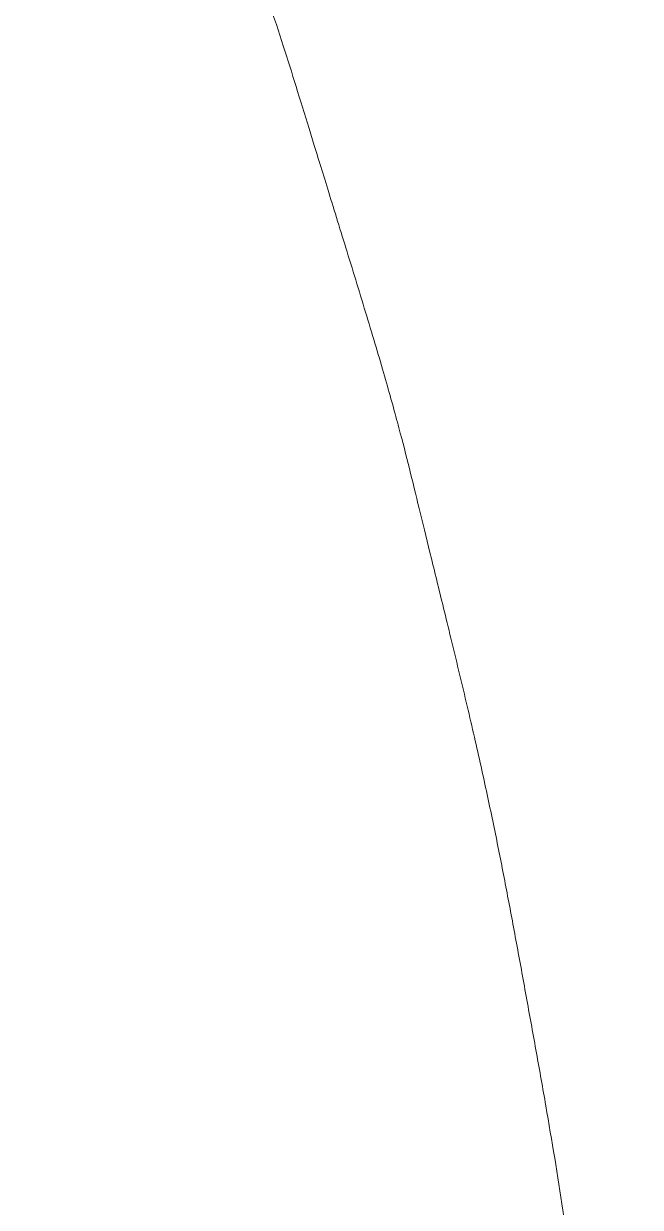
# Model space of a CAD drawing. Header units: metres. Extents: x -1161 to -1080, y 3 to 563.
# Drawn here: x -1133.9932 to -1133.8185, y 542.7472 to 543.0827 of the extents above; entities that cross this region are included whole.
import ezdxf

# ---------------------------------------------------------------- set-up
doc = ezdxf.new("R2010")
doc.units = ezdxf.units.M
doc.layers.add('A-FLOR', color=7, linetype='Continuous', lineweight=50)

msp = doc.modelspace()

# ---------------------------------------------------------------- linework, layer by layer
at = {"layer": 'A-FLOR', "lineweight": 18}
msp.add_open_spline([(-1133.91095, 541.74557), (-1133.91064, 541.74734), (-1133.90939, 541.75453), (-1133.90729, 541.76661), (-1133.9047, 541.78153), (-1133.90215, 541.79618), (-1133.89958, 541.81097), (-1133.89694, 541.82617), (-1133.89433, 541.84122), (-1133.8917, 541.85628), (-1133.8882, 541.87632), (-1133.88382, 541.90138), (-1133.87858, 541.93145), (-1133.87334, 541.96155), (-1133.86808, 541.99169), (-1133.86283, 542.02179), (-1133.85764, 542.05186), (-1133.85251, 542.082), (-1133.84732, 542.11222), (-1133.84328, 542.13671), (-1133.84033, 542.15653), (-1133.83754, 542.17689), (-1133.8349, 542.19797), (-1133.83223, 542.21962), (-1133.82958, 542.24144), (-1133.8265, 542.26919), (-1133.82431, 542.29827), (-1133.82281, 542.32189), (-1133.82171, 542.33956), (-1133.82066, 542.357), (-1133.81976, 542.37432), (-1133.81922, 542.38863), (-1133.81893, 542.40002), (-1133.81877, 542.40844), (-1133.81867, 542.41647), (-1133.81861, 542.42345), (-1133.81857, 542.42973), (-1133.81854, 542.43728), (-1133.81852, 542.44541), (-1133.8185, 542.45208), (-1133.81849, 542.45678), (-1133.81847, 542.46119), (-1133.81846, 542.4659), (-1133.81846, 542.47201), (-1133.81846, 542.47756), (-1133.81845, 542.48428), (-1133.81848, 542.49211), (-1133.81864, 542.50124), (-1133.81896, 542.51151), (-1133.81944, 542.52235), (-1133.81997, 542.53256), (-1133.8205, 542.54224), (-1133.82117, 542.55418), (-1133.82194, 542.56739), (-1133.82262, 542.57912), (-1133.82319, 542.58851), (-1133.82364, 542.59574), (-1133.82416, 542.60355), (-1133.82472, 542.61133), (-1133.82531, 542.61892), (-1133.82616, 542.62889), (-1133.82736, 542.64119), (-1133.82896, 542.65598), (-1133.83071, 542.67099), (-1133.83254, 542.68627), (-1133.83437, 542.70153), (-1133.83685, 542.72167), (-1133.84022, 542.74644), (-1133.84432, 542.771), (-1133.84787, 542.79095), (-1133.8506, 542.80606), (-1133.85339, 542.82138), (-1133.85603, 542.83549), (-1133.85874, 542.84941), (-1133.86176, 542.86401), (-1133.86477, 542.87753), (-1133.86749, 542.88924), (-1133.87038, 542.90142), (-1133.87407, 542.91656), (-1133.87774, 542.93154), (-1133.88079, 542.944), (-1133.88354, 542.9553), (-1133.88632, 542.96635), (-1133.8893, 542.97725), (-1133.89234, 542.98777), (-1133.89579, 542.99933), (-1133.90053, 543.01485), (-1133.90596, 543.03242), (-1133.91042, 543.04687), (-1133.91423, 543.05921), (-1133.91774, 543.07065), (-1133.92147, 543.08228), (-1133.92582, 543.09497), (-1133.93105, 543.10941), (-1133.93671, 543.12464), (-1133.9425, 543.14005), (-1133.9483, 543.15545), (-1133.95411, 543.17075), (-1133.95967, 543.18509), (-1133.9652, 543.19892), (-1133.97084, 543.21246), (-1133.97677, 543.22622), (-1133.98424, 543.24316), (-1133.98974, 543.25549), (-1133.99315, 543.26311)], degree=3, knots=[0.0377978, 0.0377978, 0.0377978, 0.0377978, 0.0390625, 0.0429688, 0.046875, 0.0507812, 0.0546875, 0.0585938, 0.0625, 0.0664062, 0.0703125, 0.078125, 0.0859375, 0.09375, 0.1015625, 0.109375, 0.1171875, 0.125, 0.1328125, 0.140625, 0.1445312, 0.1484375, 0.15625, 0.1601562, 0.1640625, 0.171875, 0.1796875, 0.1835938, 0.1875, 0.1914062, 0.1953125, 0.1992188, 0.2011719, 0.203125, 0.2050781, 0.2070312, 0.2089844, 0.2109375, 0.2148438, 0.21875, 0.2207031, 0.2226562, 0.2265625, 0.2285156, 0.2304688, 0.2324219, 0.234375, 0.2363281, 0.2382812, 0.2402344, 0.2421875, 0.2441406, 0.2460938, 0.25, 0.2539062, 0.2558594, 0.2578125, 0.2597656, 0.2617188, 0.2636719, 0.265625, 0.2695312, 0.2734375, 0.2773438, 0.28125, 0.2851562, 0.2890625, 0.296875, 0.3046875, 0.3085938, 0.3125, 0.3164062, 0.3203125, 0.3242188, 0.328125, 0.3320312, 0.3339844, 0.3359375, 0.3398438, 0.34375, 0.3476562, 0.3515625, 0.3554688, 0.359375, 0.3613281, 0.3632812, 0.3671875, 0.3710938, 0.375, 0.3789062, 0.3828125, 0.3867188, 0.390625, 0.3945312, 0.3984375, 0.4023438, 0.40625, 0.4101562, 0.4140625, 0.4179688, 0.421875, 0.4257812, 0.4296875, 0.436086, 0.436086, 0.436086, 0.436086], dxfattribs=at)

doc.saveas('drawing.dxf')
